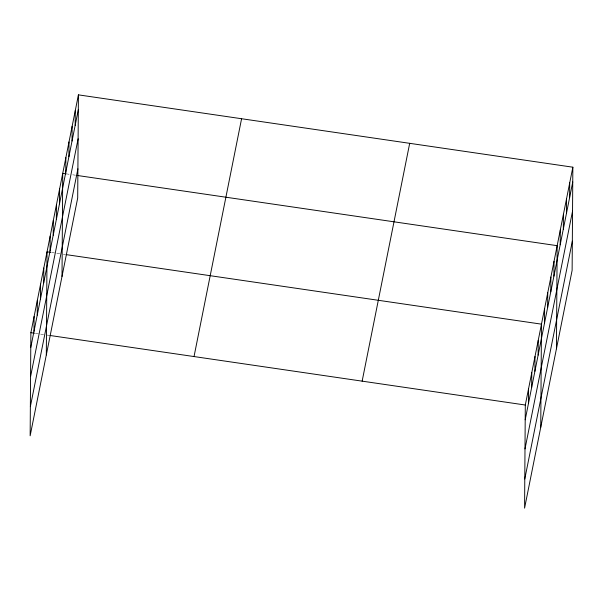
<?xml version="1.0" encoding="UTF-8"?>
<svg xmlns="http://www.w3.org/2000/svg" width="603" height="603" viewBox="0 0 603 603"><rect width="100%" height="100%" fill="white"/><g stroke="black" fill="none" stroke-linecap="round" stroke-linejoin="round"><path stroke-width="0.45" stroke-dasharray="3.02 2.26" d="M67.257 174.003L69.074 174.267M72.699 174.802L75.42 175.202M51.572 252.491L59.727 253.682M63.353 254.21L65.169 254.481M35.404 333.353L43.559 334.544M47.185 335.072L49.001 335.336"/><path stroke-width="0.9" d="M78.42 94.859L30.874 332.69L30.15 435.803L77.697 197.98L78.42 94.859L572.85 167.197L572.126 270.31L524.58 508.141L525.303 405.02L572.85 167.197M34.002 331.281L34.1 316.515M37.235 315.113L37.333 300.339M40.469 298.937L40.567 284.171M43.702 282.762L43.8 267.996M46.318 354.948L47.034 251.828L50.66 252.356M50.072 250.893L50.177 236.127M53.207 235.2L53.313 220.434M56.35 219.5L56.448 204.734M59.486 203.806L59.591 189.041M62.011 276.46L62.727 173.34L66.353 173.875M65.765 172.413L65.863 157.647M68.9 156.712L69.006 141.946M72.036 141.019L72.141 126.253M75.179 125.326L75.277 110.553M528.432 403.618L528.537 388.852M531.665 387.443L531.771 372.677M534.899 371.275L535.004 356.501M538.132 355.099L538.238 340.333M540.748 427.278L541.471 324.158L66.074 254.609M544.501 323.231L544.607 308.465M547.645 307.53L547.743 292.764M550.78 291.837L550.886 277.071M553.916 276.144L554.021 261.37M556.441 348.798L557.157 245.677L77.229 175.465M560.195 244.75L560.3 229.977M563.33 229.05L563.436 214.284M566.473 213.356L566.571 198.591M569.609 197.656L569.714 182.89M30.768 347.456L78.315 109.625M30.565 376.611L78.111 138.78M30.354 406.648L77.9 168.825M194.03 356.554L241.584 118.731M362.139 381.149L409.686 143.326M525.198 419.786L572.744 181.963M524.994 448.941L572.541 211.118M524.783 478.986L572.33 241.155M30.874 332.69L34.499 333.218M49.906 335.472L525.303 405.02"/></g></svg>
